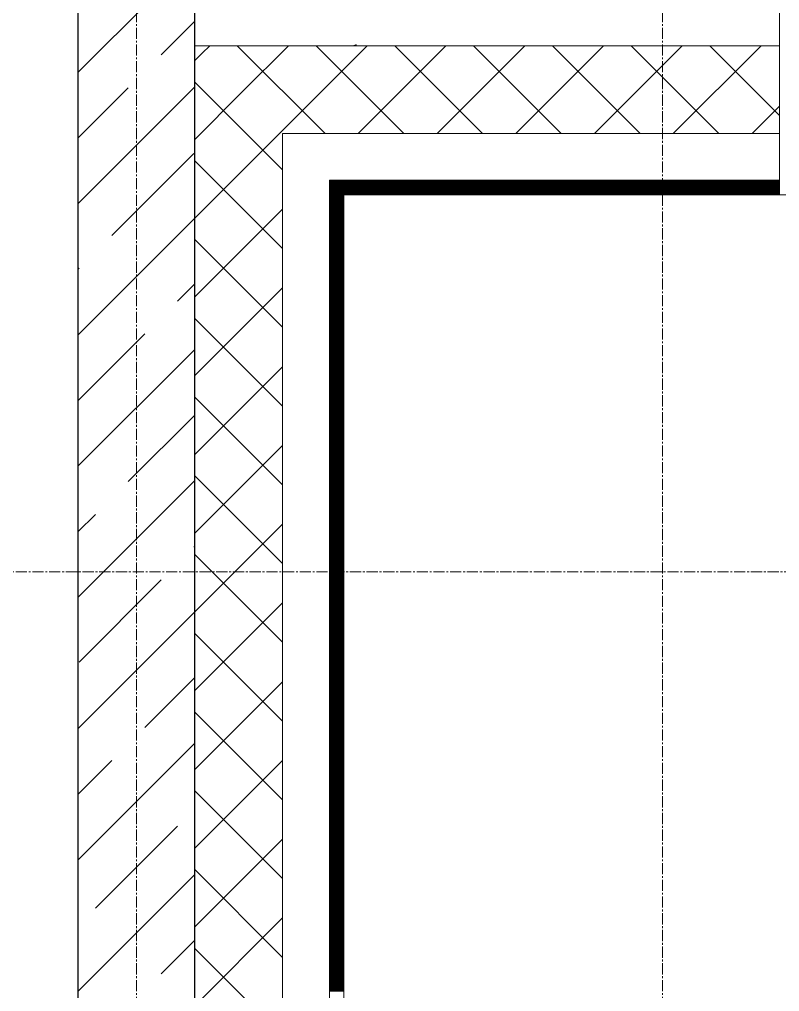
# Model space of a CAD drawing. Header units: millimetres. Extents: x -24360 to 609566, y -391049 to 148426.
# Drawn here: x 27400 to 28700, y 69482 to 71145 of the extents above; entities that cross this region are included whole.
import ezdxf

# ---------------------------------------------------------------- set-up
doc = ezdxf.new("R2010")
doc.units = ezdxf.units.MM
doc.linetypes.add('CENTER2', pattern=[28.575, 19.05, -3.175, 3.175, -3.175])
doc.layers.add('АР_Оси_РД_100', color=7, linetype='Continuous', lineweight=0, true_color=0x525252)
doc.layers.add('РД_Оси_100', color=7, linetype='Continuous', lineweight=0, true_color=0x525252)
for name, color, linetype, lineweight in [('АР_Стены ЖБ', 7, 'Continuous', 30), ('АР_Стены ПЕНОблок', 52, 'Continuous', 20), ('АР_Тонкая', 254, 'Continuous', 5), ('АР_Утеплитель', 31, 'Continuous', 0), ('АР_Штриховка', 8, 'Continuous', 0)]:
    doc.layers.add(name, color=color, linetype=linetype, lineweight=lineweight)
doc.layers.add('РД_Витраж_проем', color=80, linetype='Continuous', lineweight=0, plot=False)

# ---------------------------------------------------------------- blocks, each defined once
blk = doc.blocks.new('СОШ_2200_АР_ОСИ_М100_28.05.24')
at = {"layer": 'АР_Оси_РД_100', "linetype": 'CENTER2'}
blk.add_line((27600, -6155), (27600, 139938.679), dxfattribs=at)
for points in [[(28500, -6155), (28500, 139938.679)], [(119910, 70200), (-5954.958, 70200)]]:
    blk.add_lwpolyline(points, dxfattribs=at)

msp = doc.modelspace()

# ---------------------------------------------------------------- linework, layer by layer
at = {"layer": 'АР_Стены ЖБ', "color": 18, "linetype": 'Continuous', "lineweight": 30, "true_color": 0x000000}
for p, q in [((27500, 72700), (27500, 69075)), ((27700, 69075), (27700, 72700))]:
    msp.add_line(p, q, dxfattribs=at)
at = {"layer": 'АР_Стены ПЕНОблок', "color": 18, "linetype": 'Continuous', "lineweight": 20, "true_color": 0x000000}
for p, q in [((27700, 71300), (27700, 71100)), ((28700, 71100), (28700, 71300)), ((27700, 71100), (28700, 71100))]:
    msp.add_line(p, q, dxfattribs=at)
at = {"layer": 'АР_Тонкая', "color": 18, "linetype": 'Continuous', "lineweight": 5, "true_color": 0x000000}
for p, q in [((28700, 70950), (27850, 70950)), ((27850, 70950), (27850, 68425)), ((28700, 70870), (28700, 70950)), ((27930, 70870), (28700, 70870)), ((28700, 70870), (27930, 70870)), ((27930, 68345), (27930, 70870)), ((27930, 70870), (27930, 68345)), ((28700, 70845), (28700, 70870)), ((27955, 70845), (28700, 70845)), ((27955, 68320), (27955, 70845))]:
    msp.add_line(p, q, dxfattribs=at)
at = {"layer": 'АР_Утеплитель', "color": 18, "linetype": 'Continuous', "lineweight": 0, "true_color": 0x000000}
for p, q in [((28700, 71100), (27700, 71100)), ((27700, 71100), (27700, 68575)), ((28700, 70950), (28700, 71100)), ((27850, 70950), (28700, 70950)), ((27850, 68425), (27850, 70950))]:
    msp.add_line(p, q, dxfattribs=at)
at = {"layer": 'АР_Штриховка', "color": 18, "linetype": 'Continuous', "lineweight": 5, "true_color": 0x000000}
for p, q in [((27500, 71054.242), (27700, 71254.242)), ((27642.351, 71084.34), (27700, 71141.989)), ((27500, 70829.736), (27700, 71029.736)), ((27500, 70941.989), (27586.224, 71028.213)), ((27558.161, 70775.644), (27698.478, 70915.96)), ((27500, 70605.229), (27700, 70805.229)), ((27500, 70717.483), (27502.034, 70719.517)), ((27670.414, 70663.39), (27700, 70692.976)), ((27500, 70492.976), (27614.288, 70607.264)), ((27500, 70380.723), (27700, 70580.723)), ((27586.224, 70354.694), (27700, 70468.47)), ((27500, 70156.217), (27700, 70356.217)), ((27500, 70268.47), (27530.098, 70298.567)), ((27698.478, 70242.441), (27700, 70243.963)), ((27502.034, 70045.998), (27642.351, 70186.314)), ((27500, 69931.71), (27700, 70131.71)), ((27614.288, 69933.745), (27700, 70019.457)), ((27500, 69707.204), (27700, 69907.204)), ((27500, 69819.457), (27558.161, 69877.618)), ((27530.098, 69625.048), (27670.414, 69765.365)), ((27500, 69482.697), (27700, 69682.697)), ((27642.351, 69512.795), (27700, 69570.444))]:
    msp.add_line(p, q, dxfattribs=at)
at = {"layer": 'АР_Штриховка', "color": 18, "linetype": 'Continuous', "lineweight": 0, "true_color": 0x000000}
for p, q in [((27712.681, 71087.318), (27725.363, 71100)), ((27922.62, 70950), (27772.62, 71100)), ((27780.033, 71019.967), (27860.067, 71100)), ((27847.385, 70952.615), (27994.77, 71100)), ((28057.324, 70950), (27907.324, 71100)), ((27970.826, 71100), (27975.935, 71101.961)), ((27975.276, 71100), (27975.914, 71101.901)), ((27979.474, 70950), (28129.474, 71100)), ((28192.028, 70950), (28042.028, 71100)), ((28114.178, 70950), (28264.178, 71100)), ((28326.732, 70950), (28176.732, 71100)), ((28248.882, 70950), (28398.882, 71100)), ((28461.435, 70950), (28311.435, 71100)), ((28383.586, 70950), (28533.586, 71100)), ((28596.139, 70950), (28446.139, 71100)), ((28518.29, 70950), (28668.29, 71100)), ((28700, 70980.843), (28580.843, 71100)), ((27700, 71074.637), (27712.681, 71087.318)), ((27850, 70887.916), (27700, 71037.916)), ((27700, 70939.933), (27780.033, 71019.967)), ((28652.994, 70950), (28700, 70997.006)), ((27700, 70805.229), (27847.385, 70952.615)), ((27850, 70753.212), (27700, 70903.212)), ((27930, 70869), (27931, 70869)), ((27930, 70868), (27932, 70868)), ((27930, 70867), (27933, 70867)), ((27930, 70866), (27934, 70866)), ((27930, 70865), (27935, 70865)), ((27931, 70869), (28700, 70869)), ((27932, 70868), (28700, 70868)), ((27933, 70867), (28700, 70867)), ((27934, 70866), (28700, 70866)), ((27935, 70865), (28700, 70865)), ((27930, 70864), (27936, 70864)), ((27930, 70863), (27937, 70863)), ((27930, 70862), (27938, 70862)), ((27930, 70861), (27939, 70861)), ((27930, 70860), (27940, 70860)), ((27930, 70859), (27941, 70859)), ((27930, 70858), (27942, 70858)), ((27930, 70857), (27943, 70857)), ((27930, 70856), (27944, 70856)), ((27930, 70855), (27945, 70855)), ((27930, 70854), (27946, 70854)), ((27930, 70853), (27947, 70853)), ((27930, 70852), (27948, 70852)), ((27930, 70851), (27949, 70851)), ((27930, 70850), (27950, 70850)), ((27930, 70849), (27951, 70849)), ((27936, 70864), (28700, 70864)), ((27937, 70863), (28700, 70863)), ((27938, 70862), (28700, 70862)), ((27939, 70861), (28700, 70861)), ((27940, 70860), (28700, 70860)), ((27941, 70859), (28700, 70859)), ((27942, 70858), (28700, 70858)), ((27943, 70857), (28700, 70857)), ((27944, 70856), (28700, 70856)), ((27945, 70855), (28700, 70855)), ((27946, 70854), (28700, 70854)), ((27947, 70853), (28700, 70853)), ((27948, 70852), (28700, 70852)), ((27949, 70851), (28700, 70851)), ((27950, 70850), (28700, 70850)), ((27951, 70849), (28700, 70849)), ((27930, 70848), (27952, 70848)), ((27930, 70847), (27953, 70847)), ((27930, 70846), (27954, 70846)), ((27930, 70845), (27955, 70845)), ((27930, 70844), (27955, 70844)), ((27930, 70843), (27955, 70843)), ((27930, 70842), (27955, 70842)), ((27930, 70841), (27955, 70841)), ((27930, 70840), (27955, 70840)), ((27930, 70839), (27955, 70839)), ((27930, 70838), (27955, 70838)), ((27930, 70837), (27955, 70837)), ((27930, 70836), (27955, 70836)), ((27930, 70835), (27955, 70835)), ((27930, 70834), (27955, 70834)), ((27930, 70833), (27955, 70833)), ((27930, 70832), (27955, 70832)), ((27952, 70848), (28700, 70848)), ((27953, 70847), (28700, 70847)), ((27954, 70846), (28700, 70846)), ((27955, 70845), (28700, 70845)), ((27700, 70670.526), (27850, 70820.526)), ((27930, 70831), (27955, 70831)), ((27930, 70830), (27955, 70830)), ((27930, 70829), (27955, 70829)), ((27930, 70828), (27955, 70828)), ((27930, 70827), (27955, 70827)), ((27930, 70826), (27955, 70826)), ((27930, 70825), (27955, 70825)), ((27930, 70824), (27955, 70824)), ((27930, 70823), (27955, 70823)), ((27930, 70822), (27955, 70822)), ((27930, 70821), (27955, 70821)), ((27930, 70820), (27955, 70820)), ((27930, 70819), (27955, 70819)), ((27930, 70818), (27955, 70818)), ((27930, 70817), (27955, 70817)), ((27930, 70816), (27955, 70816)), ((27930, 70815), (27955, 70815)), ((27930, 70814), (27955, 70814)), ((27930, 70813), (27955, 70813)), ((27930, 70812), (27955, 70812)), ((27930, 70811), (27955, 70811)), ((27930, 70810), (27955, 70810)), ((27930, 70809), (27955, 70809)), ((27930, 70808), (27955, 70808)), ((27930, 70807), (27955, 70807)), ((27930, 70806), (27955, 70806)), ((27930, 70805), (27955, 70805)), ((27930, 70804), (27955, 70804)), ((27930, 70803), (27955, 70803)), ((27930, 70802), (27955, 70802)), ((27930, 70801), (27955, 70801)), ((27930, 70800), (27955, 70800)), ((27930, 70799), (27955, 70799)), ((27930, 70798), (27955, 70798)), ((27930, 70797), (27955, 70797)), ((27930, 70796), (27955, 70796)), ((27930, 70795), (27955, 70795)), ((27930, 70794), (27955, 70794)), ((27930, 70793), (27955, 70793)), ((27930, 70792), (27955, 70792)), ((27930, 70791), (27955, 70791)), ((27930, 70790), (27955, 70790)), ((27930, 70789), (27955, 70789)), ((27930, 70788), (27955, 70788)), ((27930, 70787), (27955, 70787)), ((27930, 70786), (27955, 70786)), ((27930, 70785), (27955, 70785)), ((27930, 70784), (27955, 70784)), ((27930, 70783), (27955, 70783)), ((27930, 70782), (27955, 70782)), ((27850, 70618.508), (27700, 70768.508)), ((27930, 70781), (27955, 70781)), ((27930, 70780), (27955, 70780)), ((27930, 70779), (27955, 70779)), ((27930, 70778), (27955, 70778)), ((27930, 70777), (27955, 70777)), ((27930, 70776), (27955, 70776)), ((27930, 70775), (27955, 70775)), ((27930, 70774), (27955, 70774)), ((27930, 70773), (27955, 70773)), ((27930, 70772), (27955, 70772)), ((27930, 70771), (27955, 70771)), ((27930, 70770), (27955, 70770)), ((27930, 70769), (27955, 70769)), ((27930, 70768), (27955, 70768)), ((27930, 70767), (27955, 70767)), ((27930, 70766), (27955, 70766)), ((27930, 70765), (27955, 70765)), ((27930, 70764), (27955, 70764)), ((27930, 70763), (27955, 70763)), ((27930, 70762), (27955, 70762)), ((27930, 70761), (27955, 70761)), ((27930, 70760), (27955, 70760)), ((27930, 70759), (27955, 70759)), ((27930, 70758), (27955, 70758)), ((27930, 70757), (27955, 70757)), ((27930, 70756), (27955, 70756)), ((27930, 70755), (27955, 70755)), ((27930, 70754), (27955, 70754)), ((27930, 70753), (27955, 70753)), ((27930, 70752), (27955, 70752)), ((27930, 70751), (27955, 70751)), ((27930, 70750), (27955, 70750)), ((27930, 70749), (27955, 70749)), ((27930, 70748), (27955, 70748)), ((27930, 70747), (27955, 70747)), ((27930, 70746), (27955, 70746)), ((27930, 70745), (27955, 70745)), ((27930, 70744), (27955, 70744)), ((27930, 70743), (27955, 70743)), ((27930, 70742), (27955, 70742)), ((27930, 70741), (27955, 70741)), ((27930, 70740), (27955, 70740)), ((27930, 70739), (27955, 70739)), ((27930, 70738), (27955, 70738)), ((27930, 70737), (27955, 70737)), ((27930, 70736), (27955, 70736)), ((27930, 70735), (27955, 70735)), ((27930, 70734), (27955, 70734)), ((27930, 70733), (27955, 70733)), ((27930, 70732), (27955, 70732)), ((27930, 70731), (27955, 70731)), ((27930, 70730), (27955, 70730)), ((27930, 70729), (27955, 70729)), ((27930, 70728), (27955, 70728)), ((27930, 70727), (27955, 70727)), ((27930, 70726), (27955, 70726)), ((27930, 70725), (27955, 70725)), ((27930, 70724), (27955, 70724)), ((27930, 70723), (27955, 70723)), ((27930, 70722), (27955, 70722)), ((27930, 70721), (27955, 70721)), ((27930, 70720), (27955, 70720)), ((27930, 70719), (27955, 70719)), ((27930, 70718), (27955, 70718)), ((27930, 70717), (27955, 70717)), ((27930, 70716), (27955, 70716)), ((27930, 70715), (27955, 70715)), ((27930, 70714), (27955, 70714)), ((27930, 70713), (27955, 70713)), ((27930, 70712), (27955, 70712)), ((27930, 70711), (27955, 70711)), ((27930, 70710), (27955, 70710)), ((27930, 70709), (27955, 70709)), ((27930, 70708), (27955, 70708)), ((27930, 70707), (27955, 70707)), ((27930, 70706), (27955, 70706)), ((27930, 70705), (27955, 70705)), ((27930, 70704), (27955, 70704)), ((27930, 70703), (27955, 70703)), ((27930, 70702), (27955, 70702)), ((27930, 70701), (27955, 70701)), ((27930, 70700), (27955, 70700)), ((27930, 70699), (27955, 70699)), ((27700, 70535.822), (27850, 70685.822)), ((27930, 70698), (27955, 70698)), ((27930, 70697), (27955, 70697)), ((27930, 70696), (27955, 70696)), ((27930, 70695), (27955, 70695)), ((27930, 70694), (27955, 70694)), ((27930, 70693), (27955, 70693)), ((27930, 70692), (27955, 70692)), ((27930, 70691), (27955, 70691)), ((27930, 70690), (27955, 70690)), ((27930, 70689), (27955, 70689)), ((27930, 70688), (27955, 70688)), ((27930, 70687), (27955, 70687)), ((27930, 70686), (27955, 70686)), ((27930, 70685), (27955, 70685)), ((27930, 70684), (27955, 70684)), ((27930, 70683), (27955, 70683)), ((27930, 70682), (27955, 70682)), ((27930, 70681), (27955, 70681)), ((27930, 70680), (27955, 70680)), ((27930, 70679), (27955, 70679)), ((27930, 70678), (27955, 70678)), ((27930, 70677), (27955, 70677)), ((27930, 70676), (27955, 70676)), ((27930, 70675), (27955, 70675)), ((27930, 70674), (27955, 70674)), ((27930, 70673), (27955, 70673)), ((27930, 70672), (27955, 70672)), ((27930, 70671), (27955, 70671)), ((27930, 70670), (27955, 70670)), ((27930, 70669), (27955, 70669)), ((27930, 70668), (27955, 70668)), ((27930, 70667), (27955, 70667)), ((27930, 70666), (27955, 70666)), ((27930, 70665), (27955, 70665)), ((27930, 70664), (27955, 70664)), ((27930, 70663), (27955, 70663)), ((27930, 70662), (27955, 70662)), ((27930, 70661), (27955, 70661)), ((27930, 70660), (27955, 70660)), ((27930, 70659), (27955, 70659)), ((27930, 70658), (27955, 70658)), ((27930, 70657), (27955, 70657)), ((27930, 70656), (27955, 70656)), ((27930, 70655), (27955, 70655)), ((27930, 70654), (27955, 70654)), ((27930, 70653), (27955, 70653)), ((27930, 70652), (27955, 70652)), ((27930, 70651), (27955, 70651)), ((27930, 70650), (27955, 70650)), ((27930, 70649), (27955, 70649)), ((27850, 70483.805), (27700, 70633.805)), ((27930, 70648), (27955, 70648)), ((27930, 70647), (27955, 70647)), ((27930, 70646), (27955, 70646)), ((27930, 70645), (27955, 70645)), ((27930, 70644), (27955, 70644)), ((27930, 70643), (27955, 70643)), ((27930, 70642), (27955, 70642)), ((27930, 70641), (27955, 70641)), ((27930, 70640), (27955, 70640)), ((27930, 70639), (27955, 70639)), ((27930, 70638), (27955, 70638)), ((27930, 70637), (27955, 70637)), ((27930, 70636), (27955, 70636)), ((27930, 70635), (27955, 70635)), ((27930, 70634), (27955, 70634)), ((27930, 70633), (27955, 70633)), ((27930, 70632), (27955, 70632)), ((27930, 70631), (27955, 70631)), ((27930, 70630), (27955, 70630)), ((27930, 70629), (27955, 70629)), ((27930, 70628), (27955, 70628)), ((27930, 70627), (27955, 70627)), ((27930, 70626), (27955, 70626)), ((27930, 70625), (27955, 70625)), ((27930, 70624), (27955, 70624)), ((27930, 70623), (27955, 70623)), ((27930, 70622), (27955, 70622)), ((27930, 70621), (27955, 70621)), ((27930, 70620), (27955, 70620)), ((27930, 70619), (27955, 70619)), ((27930, 70618), (27955, 70618)), ((27930, 70617), (27955, 70617)), ((27930, 70616), (27955, 70616)), ((27930, 70615), (27955, 70615)), ((27930, 70614), (27955, 70614)), ((27930, 70613), (27955, 70613)), ((27930, 70612), (27955, 70612)), ((27930, 70611), (27955, 70611)), ((27930, 70610), (27955, 70610)), ((27930, 70609), (27955, 70609)), ((27930, 70608), (27955, 70608)), ((27930, 70607), (27955, 70607)), ((27930, 70606), (27955, 70606)), ((27930, 70605), (27955, 70605)), ((27930, 70604), (27955, 70604)), ((27930, 70603), (27955, 70603)), ((27930, 70602), (27955, 70602)), ((27930, 70601), (27955, 70601)), ((27930, 70600), (27955, 70600)), ((27930, 70599), (27955, 70599)), ((27930, 70598), (27955, 70598)), ((27930, 70597), (27955, 70597)), ((27930, 70596), (27955, 70596)), ((27930, 70595), (27955, 70595)), ((27930, 70594), (27955, 70594)), ((27930, 70593), (27955, 70593)), ((27930, 70592), (27955, 70592)), ((27930, 70591), (27955, 70591)), ((27930, 70590), (27955, 70590)), ((27930, 70589), (27955, 70589)), ((27930, 70588), (27955, 70588)), ((27930, 70587), (27955, 70587)), ((27930, 70586), (27955, 70586)), ((27930, 70585), (27955, 70585)), ((27930, 70584), (27955, 70584)), ((27930, 70583), (27955, 70583)), ((27930, 70582), (27955, 70582)), ((27930, 70581), (27955, 70581)), ((27930, 70580), (27955, 70580)), ((27930, 70579), (27955, 70579)), ((27930, 70578), (27955, 70578)), ((27930, 70577), (27955, 70577)), ((27930, 70576), (27955, 70576)), ((27930, 70575), (27955, 70575)), ((27930, 70574), (27955, 70574)), ((27930, 70573), (27955, 70573)), ((27930, 70572), (27955, 70572)), ((27930, 70571), (27955, 70571)), ((27930, 70570), (27955, 70570)), ((27930, 70569), (27955, 70569)), ((27930, 70568), (27955, 70568)), ((27930, 70567), (27955, 70567)), ((27930, 70566), (27955, 70566)), ((27700, 70401.118), (27850, 70551.118)), ((27930, 70565), (27955, 70565)), ((27930, 70564), (27955, 70564)), ((27930, 70563), (27955, 70563)), ((27930, 70562), (27955, 70562)), ((27930, 70561), (27955, 70561)), ((27930, 70560), (27955, 70560)), ((27930, 70559), (27955, 70559)), ((27930, 70558), (27955, 70558)), ((27930, 70557), (27955, 70557)), ((27930, 70556), (27955, 70556)), ((27930, 70555), (27955, 70555)), ((27930, 70554), (27955, 70554)), ((27930, 70553), (27955, 70553)), ((27930, 70552), (27955, 70552)), ((27930, 70551), (27955, 70551)), ((27930, 70550), (27955, 70550)), ((27930, 70549), (27955, 70549)), ((27930, 70548), (27955, 70548)), ((27930, 70547), (27955, 70547)), ((27930, 70546), (27955, 70546)), ((27930, 70545), (27955, 70545)), ((27930, 70544), (27955, 70544)), ((27930, 70543), (27955, 70543)), ((27930, 70542), (27955, 70542)), ((27930, 70541), (27955, 70541)), ((27930, 70540), (27955, 70540)), ((27930, 70539), (27955, 70539)), ((27930, 70538), (27955, 70538)), ((27930, 70537), (27955, 70537)), ((27930, 70536), (27955, 70536)), ((27930, 70535), (27955, 70535)), ((27930, 70534), (27955, 70534)), ((27930, 70533), (27955, 70533)), ((27930, 70532), (27955, 70532)), ((27930, 70531), (27955, 70531)), ((27930, 70530), (27955, 70530)), ((27930, 70529), (27955, 70529)), ((27930, 70528), (27955, 70528)), ((27930, 70527), (27955, 70527)), ((27930, 70526), (27955, 70526)), ((27930, 70525), (27955, 70525)), ((27930, 70524), (27955, 70524)), ((27930, 70523), (27955, 70523)), ((27930, 70522), (27955, 70522)), ((27930, 70521), (27955, 70521)), ((27930, 70520), (27955, 70520)), ((27930, 70519), (27955, 70519)), ((27930, 70518), (27955, 70518)), ((27930, 70517), (27955, 70517)), ((27930, 70516), (27955, 70516)), ((27850, 70349.101), (27700, 70499.101)), ((27930, 70515), (27955, 70515)), ((27930, 70514), (27955, 70514)), ((27930, 70513), (27955, 70513)), ((27930, 70512), (27955, 70512)), ((27930, 70511), (27955, 70511)), ((27930, 70510), (27955, 70510)), ((27930, 70509), (27955, 70509)), ((27930, 70508), (27955, 70508)), ((27930, 70507), (27955, 70507)), ((27930, 70506), (27955, 70506)), ((27930, 70505), (27955, 70505)), ((27930, 70504), (27955, 70504)), ((27930, 70503), (27955, 70503)), ((27930, 70502), (27955, 70502)), ((27930, 70501), (27955, 70501)), ((27930, 70500), (27955, 70500)), ((27930, 70499), (27955, 70499)), ((27930, 70498), (27955, 70498)), ((27930, 70497), (27955, 70497)), ((27930, 70496), (27955, 70496)), ((27930, 70495), (27955, 70495)), ((27930, 70494), (27955, 70494)), ((27930, 70493), (27955, 70493)), ((27930, 70492), (27955, 70492)), ((27930, 70491), (27955, 70491)), ((27930, 70490), (27955, 70490)), ((27930, 70489), (27955, 70489)), ((27930, 70488), (27955, 70488)), ((27930, 70487), (27955, 70487)), ((27930, 70486), (27955, 70486)), ((27930, 70485), (27955, 70485)), ((27930, 70484), (27955, 70484)), ((27930, 70483), (27955, 70483)), ((27930, 70482), (27955, 70482)), ((27930, 70481), (27955, 70481)), ((27930, 70480), (27955, 70480)), ((27930, 70479), (27955, 70479)), ((27930, 70478), (27955, 70478)), ((27930, 70477), (27955, 70477)), ((27930, 70476), (27955, 70476)), ((27930, 70475), (27955, 70475)), ((27930, 70474), (27955, 70474)), ((27930, 70473), (27955, 70473)), ((27930, 70472), (27955, 70472)), ((27930, 70471), (27955, 70471)), ((27930, 70470), (27955, 70470)), ((27930, 70469), (27955, 70469)), ((27930, 70468), (27955, 70468)), ((27930, 70467), (27955, 70467)), ((27930, 70466), (27955, 70466)), ((27930, 70465), (27955, 70465)), ((27930, 70464), (27955, 70464)), ((27930, 70463), (27955, 70463)), ((27930, 70462), (27955, 70462)), ((27930, 70461), (27955, 70461)), ((27930, 70460), (27955, 70460)), ((27930, 70459), (27955, 70459)), ((27930, 70458), (27955, 70458)), ((27930, 70457), (27955, 70457)), ((27930, 70456), (27955, 70456)), ((27930, 70455), (27955, 70455)), ((27930, 70454), (27955, 70454)), ((27930, 70453), (27955, 70453)), ((27930, 70452), (27955, 70452)), ((27930, 70451), (27955, 70451)), ((27930, 70450), (27955, 70450)), ((27930, 70449), (27955, 70449)), ((27930, 70448), (27955, 70448)), ((27930, 70447), (27955, 70447)), ((27930, 70446), (27955, 70446)), ((27930, 70445), (27955, 70445)), ((27930, 70444), (27955, 70444)), ((27930, 70443), (27955, 70443)), ((27930, 70442), (27955, 70442)), ((27930, 70441), (27955, 70441)), ((27930, 70440), (27955, 70440)), ((27930, 70439), (27955, 70439)), ((27930, 70438), (27955, 70438)), ((27930, 70437), (27955, 70437)), ((27930, 70436), (27955, 70436)), ((27930, 70435), (27955, 70435)), ((27930, 70434), (27955, 70434)), ((27930, 70433), (27955, 70433)), ((27700, 70266.414), (27850, 70416.414)), ((27930, 70432), (27955, 70432)), ((27930, 70431), (27955, 70431)), ((27930, 70430), (27955, 70430)), ((27930, 70429), (27955, 70429)), ((27930, 70428), (27955, 70428)), ((27930, 70427), (27955, 70427)), ((27930, 70426), (27955, 70426)), ((27930, 70425), (27955, 70425)), ((27930, 70424), (27955, 70424)), ((27930, 70423), (27955, 70423)), ((27930, 70422), (27955, 70422)), ((27930, 70421), (27955, 70421)), ((27930, 70420), (27955, 70420)), ((27930, 70419), (27955, 70419)), ((27930, 70418), (27955, 70418)), ((27930, 70417), (27955, 70417)), ((27930, 70416), (27955, 70416)), ((27930, 70415), (27955, 70415)), ((27930, 70414), (27955, 70414)), ((27930, 70413), (27955, 70413)), ((27930, 70412), (27955, 70412)), ((27930, 70411), (27955, 70411)), ((27930, 70410), (27955, 70410)), ((27930, 70409), (27955, 70409)), ((27930, 70408), (27955, 70408)), ((27930, 70407), (27955, 70407)), ((27930, 70406), (27955, 70406)), ((27930, 70405), (27955, 70405)), ((27930, 70404), (27955, 70404)), ((27930, 70403), (27955, 70403)), ((27930, 70402), (27955, 70402)), ((27930, 70401), (27955, 70401)), ((27930, 70400), (27955, 70400)), ((27930, 70399), (27955, 70399)), ((27930, 70398), (27955, 70398)), ((27930, 70397), (27955, 70397)), ((27930, 70396), (27955, 70396)), ((27930, 70395), (27955, 70395)), ((27930, 70394), (27955, 70394)), ((27930, 70393), (27955, 70393)), ((27930, 70392), (27955, 70392)), ((27930, 70391), (27955, 70391)), ((27930, 70390), (27955, 70390)), ((27930, 70389), (27955, 70389)), ((27930, 70388), (27955, 70388)), ((27930, 70387), (27955, 70387)), ((27930, 70386), (27955, 70386)), ((27930, 70385), (27955, 70385)), ((27930, 70384), (27955, 70384)), ((27930, 70383), (27955, 70383)), ((27930, 70382), (27955, 70382)), ((27930, 70381), (27955, 70381)), ((27930, 70380), (27955, 70380)), ((27930, 70379), (27955, 70379)), ((27930, 70378), (27955, 70378)), ((27930, 70377), (27955, 70377)), ((27930, 70376), (27955, 70376)), ((27930, 70375), (27955, 70375)), ((27930, 70374), (27955, 70374)), ((27930, 70373), (27955, 70373)), ((27930, 70372), (27955, 70372)), ((27930, 70371), (27955, 70371)), ((27930, 70370), (27955, 70370)), ((27930, 70369), (27955, 70369)), ((27930, 70368), (27955, 70368)), ((27930, 70367), (27955, 70367)), ((27930, 70366), (27955, 70366)), ((27850, 70214.397), (27700, 70364.397)), ((27930, 70365), (27955, 70365)), ((27930, 70364), (27955, 70364)), ((27930, 70363), (27955, 70363)), ((27930, 70362), (27955, 70362)), ((27930, 70361), (27955, 70361)), ((27930, 70360), (27955, 70360)), ((27930, 70359), (27955, 70359)), ((27930, 70358), (27955, 70358)), ((27930, 70357), (27955, 70357)), ((27930, 70356), (27955, 70356)), ((27930, 70355), (27955, 70355)), ((27930, 70354), (27955, 70354)), ((27930, 70353), (27955, 70353)), ((27930, 70352), (27955, 70352)), ((27930, 70351), (27955, 70351)), ((27930, 70350), (27955, 70350)), ((27930, 70349), (27955, 70349)), ((27930, 70348), (27955, 70348)), ((27930, 70347), (27955, 70347)), ((27930, 70346), (27955, 70346)), ((27930, 70345), (27955, 70345)), ((27930, 70344), (27955, 70344)), ((27930, 70343), (27955, 70343)), ((27930, 70342), (27955, 70342)), ((27930, 70341), (27955, 70341)), ((27930, 70340), (27955, 70340)), ((27930, 70339), (27955, 70339)), ((27930, 70338), (27955, 70338)), ((27930, 70337), (27955, 70337)), ((27930, 70336), (27955, 70336)), ((27930, 70335), (27955, 70335)), ((27930, 70334), (27955, 70334)), ((27930, 70333), (27955, 70333)), ((27930, 70332), (27955, 70332)), ((27930, 70331), (27955, 70331)), ((27930, 70330), (27955, 70330)), ((27930, 70329), (27955, 70329)), ((27930, 70328), (27955, 70328)), ((27930, 70327), (27955, 70327)), ((27930, 70326), (27955, 70326)), ((27930, 70325), (27955, 70325)), ((27930, 70324), (27955, 70324)), ((27930, 70323), (27955, 70323)), ((27930, 70322), (27955, 70322)), ((27930, 70321), (27955, 70321)), ((27930, 70320), (27955, 70320)), ((27930, 70319), (27955, 70319)), ((27930, 70318), (27955, 70318)), ((27930, 70317), (27955, 70317)), ((27930, 70316), (27955, 70316)), ((27930, 70315), (27955, 70315)), ((27930, 70314), (27955, 70314)), ((27930, 70313), (27955, 70313)), ((27930, 70312), (27955, 70312)), ((27930, 70311), (27955, 70311)), ((27930, 70310), (27955, 70310)), ((27930, 70309), (27955, 70309)), ((27930, 70308), (27955, 70308)), ((27930, 70307), (27955, 70307)), ((27930, 70306), (27955, 70306)), ((27930, 70305), (27955, 70305)), ((27930, 70304), (27955, 70304)), ((27930, 70303), (27955, 70303)), ((27930, 70302), (27955, 70302)), ((27930, 70301), (27955, 70301)), ((27930, 70300), (27955, 70300)), ((27930, 70299), (27955, 70299)), ((27930, 70298), (27955, 70298)), ((27930, 70297), (27955, 70297)), ((27930, 70296), (27955, 70296)), ((27930, 70295), (27955, 70295)), ((27930, 70294), (27955, 70294)), ((27930, 70293), (27955, 70293)), ((27930, 70292), (27955, 70292)), ((27930, 70291), (27955, 70291)), ((27930, 70290), (27955, 70290)), ((27930, 70289), (27955, 70289)), ((27930, 70288), (27955, 70288)), ((27930, 70287), (27955, 70287)), ((27930, 70286), (27955, 70286)), ((27930, 70285), (27955, 70285)), ((27930, 70284), (27955, 70284)), ((27930, 70283), (27955, 70283)), ((27700, 70131.71), (27850, 70281.71)), ((27930, 70282), (27955, 70282)), ((27930, 70281), (27955, 70281)), ((27930, 70280), (27955, 70280)), ((27930, 70279), (27955, 70279)), ((27930, 70278), (27955, 70278)), ((27930, 70277), (27955, 70277)), ((27930, 70276), (27955, 70276)), ((27930, 70275), (27955, 70275)), ((27930, 70274), (27955, 70274)), ((27930, 70273), (27955, 70273)), ((27930, 70272), (27955, 70272)), ((27930, 70271), (27955, 70271)), ((27930, 70270), (27955, 70270)), ((27930, 70269), (27955, 70269)), ((27930, 70268), (27955, 70268)), ((27930, 70267), (27955, 70267)), ((27930, 70266), (27955, 70266)), ((27930, 70265), (27955, 70265)), ((27930, 70264), (27955, 70264)), ((27930, 70263), (27955, 70263)), ((27930, 70262), (27955, 70262)), ((27930, 70261), (27955, 70261)), ((27930, 70260), (27955, 70260)), ((27930, 70259), (27955, 70259)), ((27930, 70258), (27955, 70258)), ((27930, 70257), (27955, 70257)), ((27930, 70256), (27955, 70256)), ((27930, 70255), (27955, 70255)), ((27930, 70254), (27955, 70254)), ((27930, 70253), (27955, 70253)), ((27930, 70252), (27955, 70252)), ((27930, 70251), (27955, 70251)), ((27930, 70250), (27955, 70250)), ((27930, 70249), (27955, 70249)), ((27930, 70248), (27955, 70248)), ((27930, 70247), (27955, 70247)), ((27930, 70246), (27955, 70246)), ((27930, 70245), (27955, 70245)), ((27930, 70244), (27955, 70244)), ((27930, 70243), (27955, 70243)), ((27930, 70242), (27955, 70242)), ((27930, 70241), (27955, 70241)), ((27930, 70240), (27955, 70240)), ((27930, 70239), (27955, 70239)), ((27930, 70238), (27955, 70238)), ((27930, 70237), (27955, 70237)), ((27930, 70236), (27955, 70236)), ((27930, 70235), (27955, 70235)), ((27930, 70234), (27955, 70234)), ((27930, 70233), (27955, 70233)), ((27850, 70079.693), (27700, 70229.693)), ((27930, 70232), (27955, 70232)), ((27930, 70231), (27955, 70231)), ((27930, 70230), (27955, 70230)), ((27930, 70229), (27955, 70229)), ((27930, 70228), (27955, 70228)), ((27930, 70227), (27955, 70227)), ((27930, 70226), (27955, 70226)), ((27930, 70225), (27955, 70225)), ((27930, 70224), (27955, 70224)), ((27930, 70223), (27955, 70223)), ((27930, 70222), (27955, 70222)), ((27930, 70221), (27955, 70221)), ((27930, 70220), (27955, 70220)), ((27930, 70219), (27955, 70219)), ((27930, 70218), (27955, 70218)), ((27930, 70217), (27955, 70217)), ((27930, 70216), (27955, 70216)), ((27930, 70215), (27955, 70215)), ((27930, 70214), (27955, 70214)), ((27930, 70213), (27955, 70213)), ((27930, 70212), (27955, 70212)), ((27930, 70211), (27955, 70211)), ((27930, 70210), (27955, 70210)), ((27930, 70209), (27955, 70209)), ((27930, 70208), (27955, 70208)), ((27930, 70207), (27955, 70207)), ((27930, 70206), (27955, 70206)), ((27930, 70205), (27955, 70205)), ((27930, 70204), (27955, 70204)), ((27930, 70203), (27955, 70203)), ((27930, 70202), (27955, 70202)), ((27930, 70201), (27955, 70201)), ((27930, 70200), (27955, 70200)), ((27930, 70199), (27955, 70199)), ((27930, 70198), (27955, 70198)), ((27930, 70197), (27955, 70197)), ((27930, 70196), (27955, 70196)), ((27930, 70195), (27955, 70195)), ((27930, 70194), (27955, 70194)), ((27930, 70193), (27955, 70193)), ((27930, 70192), (27955, 70192)), ((27930, 70191), (27955, 70191)), ((27930, 70190), (27955, 70190)), ((27930, 70189), (27955, 70189)), ((27930, 70188), (27955, 70188)), ((27930, 70187), (27955, 70187)), ((27930, 70186), (27955, 70186)), ((27930, 70185), (27955, 70185)), ((27930, 70184), (27955, 70184)), ((27930, 70183), (27955, 70183)), ((27930, 70182), (27955, 70182)), ((27930, 70181), (27955, 70181)), ((27930, 70180), (27955, 70180)), ((27930, 70179), (27955, 70179)), ((27930, 70178), (27955, 70178)), ((27930, 70177), (27955, 70177)), ((27930, 70176), (27955, 70176)), ((27930, 70175), (27955, 70175)), ((27930, 70174), (27955, 70174)), ((27930, 70173), (27955, 70173)), ((27930, 70172), (27955, 70172)), ((27930, 70171), (27955, 70171)), ((27930, 70170), (27955, 70170)), ((27930, 70169), (27955, 70169)), ((27930, 70168), (27955, 70168)), ((27930, 70167), (27955, 70167)), ((27930, 70166), (27955, 70166)), ((27930, 70165), (27955, 70165)), ((27930, 70164), (27955, 70164)), ((27930, 70163), (27955, 70163)), ((27930, 70162), (27955, 70162)), ((27930, 70161), (27955, 70161)), ((27930, 70160), (27955, 70160)), ((27930, 70159), (27955, 70159)), ((27930, 70158), (27955, 70158)), ((27930, 70157), (27955, 70157)), ((27930, 70156), (27955, 70156)), ((27930, 70155), (27955, 70155)), ((27930, 70154), (27955, 70154)), ((27930, 70153), (27955, 70153)), ((27930, 70152), (27955, 70152)), ((27930, 70151), (27955, 70151)), ((27930, 70150), (27955, 70150)), ((27700, 69997.006), (27850, 70147.006)), ((27930, 70149), (27955, 70149)), ((27930, 70148), (27955, 70148)), ((27930, 70147), (27955, 70147)), ((27930, 70146), (27955, 70146)), ((27930, 70145), (27955, 70145)), ((27930, 70144), (27955, 70144)), ((27930, 70143), (27955, 70143)), ((27930, 70142), (27955, 70142)), ((27930, 70141), (27955, 70141)), ((27930, 70140), (27955, 70140)), ((27930, 70139), (27955, 70139)), ((27930, 70138), (27955, 70138)), ((27930, 70137), (27955, 70137)), ((27930, 70136), (27955, 70136)), ((27930, 70135), (27955, 70135)), ((27930, 70134), (27955, 70134)), ((27930, 70133), (27955, 70133)), ((27930, 70132), (27955, 70132)), ((27930, 70131), (27955, 70131)), ((27930, 70130), (27955, 70130)), ((27930, 70129), (27955, 70129)), ((27930, 70128), (27955, 70128)), ((27930, 70127), (27955, 70127)), ((27930, 70126), (27955, 70126)), ((27930, 70125), (27955, 70125)), ((27930, 70124), (27955, 70124)), ((27930, 70123), (27955, 70123)), ((27930, 70122), (27955, 70122)), ((27930, 70121), (27955, 70121)), ((27930, 70120), (27955, 70120)), ((27930, 70119), (27955, 70119)), ((27930, 70118), (27955, 70118)), ((27930, 70117), (27955, 70117)), ((27930, 70116), (27955, 70116)), ((27930, 70115), (27955, 70115)), ((27930, 70114), (27955, 70114)), ((27930, 70113), (27955, 70113)), ((27930, 70112), (27955, 70112)), ((27930, 70111), (27955, 70111)), ((27930, 70110), (27955, 70110)), ((27930, 70109), (27955, 70109)), ((27930, 70108), (27955, 70108)), ((27930, 70107), (27955, 70107)), ((27930, 70106), (27955, 70106)), ((27930, 70105), (27955, 70105)), ((27930, 70104), (27955, 70104)), ((27930, 70103), (27955, 70103)), ((27930, 70102), (27955, 70102)), ((27930, 70101), (27955, 70101)), ((27930, 70100), (27955, 70100)), ((27850, 69944.989), (27700, 70094.989)), ((27930, 70099), (27955, 70099)), ((27930, 70098), (27955, 70098)), ((27930, 70097), (27955, 70097)), ((27930, 70096), (27955, 70096)), ((27930, 70095), (27955, 70095)), ((27930, 70094), (27955, 70094)), ((27930, 70093), (27955, 70093)), ((27930, 70092), (27955, 70092)), ((27930, 70091), (27955, 70091)), ((27930, 70090), (27955, 70090)), ((27930, 70089), (27955, 70089)), ((27930, 70088), (27955, 70088)), ((27930, 70087), (27955, 70087)), ((27930, 70086), (27955, 70086)), ((27930, 70085), (27955, 70085)), ((27930, 70084), (27955, 70084)), ((27930, 70083), (27955, 70083)), ((27930, 70082), (27955, 70082)), ((27930, 70081), (27955, 70081)), ((27930, 70080), (27955, 70080)), ((27930, 70079), (27955, 70079)), ((27930, 70078), (27955, 70078)), ((27930, 70077), (27955, 70077)), ((27930, 70076), (27955, 70076)), ((27930, 70075), (27955, 70075)), ((27930, 70074), (27955, 70074)), ((27930, 70073), (27955, 70073)), ((27930, 70072), (27955, 70072)), ((27930, 70071), (27955, 70071)), ((27930, 70070), (27955, 70070)), ((27930, 70069), (27955, 70069)), ((27930, 70068), (27955, 70068)), ((27930, 70067), (27955, 70067)), ((27930, 70066), (27955, 70066)), ((27930, 70065), (27955, 70065)), ((27930, 70064), (27955, 70064)), ((27930, 70063), (27955, 70063)), ((27930, 70062), (27955, 70062)), ((27930, 70061), (27955, 70061)), ((27930, 70060), (27955, 70060)), ((27930, 70059), (27955, 70059)), ((27930, 70058), (27955, 70058)), ((27930, 70057), (27955, 70057)), ((27930, 70056), (27955, 70056)), ((27930, 70055), (27955, 70055)), ((27930, 70054), (27955, 70054)), ((27930, 70053), (27955, 70053)), ((27930, 70052), (27955, 70052)), ((27930, 70051), (27955, 70051)), ((27930, 70050), (27955, 70050)), ((27930, 70049), (27955, 70049)), ((27930, 70048), (27955, 70048)), ((27930, 70047), (27955, 70047)), ((27930, 70046), (27955, 70046)), ((27930, 70045), (27955, 70045)), ((27930, 70044), (27955, 70044)), ((27930, 70043), (27955, 70043)), ((27930, 70042), (27955, 70042)), ((27930, 70041), (27955, 70041)), ((27930, 70040), (27955, 70040)), ((27930, 70039), (27955, 70039)), ((27930, 70038), (27955, 70038)), ((27930, 70037), (27955, 70037)), ((27930, 70036), (27955, 70036)), ((27930, 70035), (27955, 70035)), ((27930, 70034), (27955, 70034)), ((27930, 70033), (27955, 70033)), ((27930, 70032), (27955, 70032)), ((27930, 70031), (27955, 70031)), ((27930, 70030), (27955, 70030)), ((27930, 70029), (27955, 70029)), ((27930, 70028), (27955, 70028)), ((27930, 70027), (27955, 70027)), ((27930, 70026), (27955, 70026)), ((27930, 70025), (27955, 70025)), ((27930, 70024), (27955, 70024)), ((27930, 70023), (27955, 70023)), ((27930, 70022), (27955, 70022)), ((27930, 70021), (27955, 70021)), ((27930, 70020), (27955, 70020)), ((27930, 70019), (27955, 70019)), ((27930, 70018), (27955, 70018)), ((27930, 70017), (27955, 70017)), ((27700, 69862.302), (27850, 70012.302)), ((27930, 70016), (27955, 70016)), ((27930, 70015), (27955, 70015)), ((27930, 70014), (27955, 70014)), ((27930, 70013), (27955, 70013)), ((27930, 70012), (27955, 70012)), ((27930, 70011), (27955, 70011)), ((27930, 70010), (27955, 70010)), ((27930, 70009), (27955, 70009)), ((27930, 70008), (27955, 70008)), ((27930, 70007), (27955, 70007)), ((27930, 70006), (27955, 70006)), ((27930, 70005), (27955, 70005)), ((27930, 70004), (27955, 70004)), ((27930, 70003), (27955, 70003)), ((27930, 70002), (27955, 70002)), ((27930, 70001), (27955, 70001)), ((27930, 70000), (27955, 70000)), ((27930, 69999), (27955, 69999)), ((27930, 69998), (27955, 69998)), ((27930, 69997), (27955, 69997)), ((27930, 69996), (27955, 69996)), ((27930, 69995), (27955, 69995)), ((27930, 69994), (27955, 69994)), ((27930, 69993), (27955, 69993)), ((27930, 69992), (27955, 69992)), ((27930, 69991), (27955, 69991)), ((27930, 69990), (27955, 69990)), ((27930, 69989), (27955, 69989)), ((27930, 69988), (27955, 69988)), ((27930, 69987), (27955, 69987)), ((27930, 69986), (27955, 69986)), ((27930, 69985), (27955, 69985)), ((27930, 69984), (27955, 69984)), ((27930, 69983), (27955, 69983)), ((27930, 69982), (27955, 69982)), ((27930, 69981), (27955, 69981)), ((27930, 69980), (27955, 69980)), ((27930, 69979), (27955, 69979)), ((27930, 69978), (27955, 69978)), ((27930, 69977), (27955, 69977)), ((27930, 69976), (27955, 69976)), ((27930, 69975), (27955, 69975)), ((27930, 69974), (27955, 69974)), ((27930, 69973), (27955, 69973)), ((27930, 69972), (27955, 69972)), ((27930, 69971), (27955, 69971)), ((27930, 69970), (27955, 69970)), ((27930, 69969), (27955, 69969)), ((27930, 69968), (27955, 69968)), ((27930, 69967), (27955, 69967)), ((27850, 69810.285), (27700, 69960.285)), ((27930, 69966), (27955, 69966)), ((27930, 69965), (27955, 69965)), ((27930, 69964), (27955, 69964)), ((27930, 69963), (27955, 69963)), ((27930, 69962), (27955, 69962)), ((27930, 69961), (27955, 69961)), ((27930, 69960), (27955, 69960)), ((27930, 69959), (27955, 69959)), ((27930, 69958), (27955, 69958)), ((27930, 69957), (27955, 69957)), ((27930, 69956), (27955, 69956)), ((27930, 69955), (27955, 69955)), ((27930, 69954), (27955, 69954)), ((27930, 69953), (27955, 69953)), ((27930, 69952), (27955, 69952)), ((27930, 69951), (27955, 69951)), ((27930, 69950), (27955, 69950)), ((27930, 69949), (27955, 69949)), ((27930, 69948), (27955, 69948)), ((27930, 69947), (27955, 69947)), ((27930, 69946), (27955, 69946)), ((27930, 69945), (27955, 69945)), ((27930, 69944), (27955, 69944)), ((27930, 69943), (27955, 69943)), ((27930, 69942), (27955, 69942)), ((27930, 69941), (27955, 69941)), ((27930, 69940), (27955, 69940)), ((27930, 69939), (27955, 69939)), ((27930, 69938), (27955, 69938)), ((27930, 69937), (27955, 69937)), ((27930, 69936), (27955, 69936)), ((27930, 69935), (27955, 69935)), ((27930, 69934), (27955, 69934)), ((27930, 69933), (27955, 69933)), ((27930, 69932), (27955, 69932)), ((27930, 69931), (27955, 69931)), ((27930, 69930), (27955, 69930)), ((27930, 69929), (27955, 69929)), ((27930, 69928), (27955, 69928)), ((27930, 69927), (27955, 69927)), ((27930, 69926), (27955, 69926)), ((27930, 69925), (27955, 69925)), ((27930, 69924), (27955, 69924)), ((27930, 69923), (27955, 69923)), ((27930, 69922), (27955, 69922)), ((27930, 69921), (27955, 69921)), ((27930, 69920), (27955, 69920)), ((27930, 69919), (27955, 69919)), ((27930, 69918), (27955, 69918)), ((27930, 69917), (27955, 69917)), ((27930, 69916), (27955, 69916)), ((27930, 69915), (27955, 69915)), ((27930, 69914), (27955, 69914)), ((27930, 69913), (27955, 69913)), ((27930, 69912), (27955, 69912)), ((27930, 69911), (27955, 69911)), ((27930, 69910), (27955, 69910)), ((27930, 69909), (27955, 69909)), ((27930, 69908), (27955, 69908)), ((27930, 69907), (27955, 69907)), ((27930, 69906), (27955, 69906)), ((27930, 69905), (27955, 69905)), ((27930, 69904), (27955, 69904)), ((27930, 69903), (27955, 69903)), ((27930, 69902), (27955, 69902)), ((27930, 69901), (27955, 69901)), ((27930, 69900), (27955, 69900)), ((27930, 69899), (27955, 69899)), ((27930, 69898), (27955, 69898)), ((27930, 69897), (27955, 69897)), ((27930, 69896), (27955, 69896)), ((27930, 69895), (27955, 69895)), ((27930, 69894), (27955, 69894)), ((27930, 69893), (27955, 69893)), ((27930, 69892), (27955, 69892)), ((27930, 69891), (27955, 69891)), ((27930, 69890), (27955, 69890)), ((27930, 69889), (27955, 69889)), ((27930, 69888), (27955, 69888)), ((27930, 69887), (27955, 69887)), ((27930, 69886), (27955, 69886)), ((27930, 69885), (27955, 69885)), ((27930, 69884), (27955, 69884)), ((27700, 69727.599), (27850, 69877.599)), ((27930, 69883), (27955, 69883)), ((27930, 69882), (27955, 69882)), ((27930, 69881), (27955, 69881)), ((27930, 69880), (27955, 69880)), ((27930, 69879), (27955, 69879)), ((27930, 69878), (27955, 69878)), ((27930, 69877), (27955, 69877)), ((27930, 69876), (27955, 69876)), ((27930, 69875), (27955, 69875)), ((27930, 69874), (27955, 69874)), ((27930, 69873), (27955, 69873)), ((27930, 69872), (27955, 69872)), ((27930, 69871), (27955, 69871)), ((27930, 69870), (27955, 69870)), ((27930, 69869), (27955, 69869)), ((27930, 69868), (27955, 69868)), ((27930, 69867), (27955, 69867)), ((27930, 69866), (27955, 69866)), ((27930, 69865), (27955, 69865)), ((27930, 69864), (27955, 69864)), ((27930, 69863), (27955, 69863)), ((27930, 69862), (27955, 69862)), ((27930, 69861), (27955, 69861)), ((27930, 69860), (27955, 69860)), ((27930, 69859), (27955, 69859)), ((27930, 69858), (27955, 69858)), ((27930, 69857), (27955, 69857)), ((27930, 69856), (27955, 69856)), ((27930, 69855), (27955, 69855)), ((27930, 69854), (27955, 69854)), ((27930, 69853), (27955, 69853)), ((27930, 69852), (27955, 69852)), ((27930, 69851), (27955, 69851)), ((27930, 69850), (27955, 69850)), ((27930, 69849), (27955, 69849)), ((27930, 69848), (27955, 69848)), ((27930, 69847), (27955, 69847)), ((27930, 69846), (27955, 69846)), ((27930, 69845), (27955, 69845)), ((27930, 69844), (27955, 69844)), ((27930, 69843), (27955, 69843)), ((27930, 69842), (27955, 69842)), ((27930, 69841), (27955, 69841)), ((27930, 69840), (27955, 69840)), ((27930, 69839), (27955, 69839)), ((27930, 69838), (27955, 69838)), ((27930, 69837), (27955, 69837)), ((27930, 69836), (27955, 69836)), ((27930, 69835), (27955, 69835)), ((27930, 69834), (27955, 69834)), ((27850, 69675.581), (27700, 69825.581)), ((27930, 69833), (27955, 69833)), ((27930, 69832), (27955, 69832)), ((27930, 69831), (27955, 69831)), ((27930, 69830), (27955, 69830)), ((27930, 69829), (27955, 69829)), ((27930, 69828), (27955, 69828)), ((27930, 69827), (27955, 69827)), ((27930, 69826), (27955, 69826)), ((27930, 69825), (27955, 69825)), ((27930, 69824), (27955, 69824)), ((27930, 69823), (27955, 69823)), ((27930, 69822), (27955, 69822)), ((27930, 69821), (27955, 69821)), ((27930, 69820), (27955, 69820)), ((27930, 69819), (27955, 69819)), ((27930, 69818), (27955, 69818)), ((27930, 69817), (27955, 69817)), ((27930, 69816), (27955, 69816)), ((27930, 69815), (27955, 69815)), ((27930, 69814), (27955, 69814)), ((27930, 69813), (27955, 69813)), ((27930, 69812), (27955, 69812)), ((27930, 69811), (27955, 69811)), ((27930, 69810), (27955, 69810)), ((27930, 69809), (27955, 69809)), ((27930, 69808), (27955, 69808)), ((27930, 69807), (27955, 69807)), ((27930, 69806), (27955, 69806)), ((27930, 69805), (27955, 69805)), ((27930, 69804), (27955, 69804)), ((27930, 69803), (27955, 69803)), ((27930, 69802), (27955, 69802)), ((27930, 69801), (27955, 69801)), ((27930, 69800), (27955, 69800)), ((27930, 69799), (27955, 69799)), ((27930, 69798), (27955, 69798)), ((27930, 69797), (27955, 69797)), ((27930, 69796), (27955, 69796)), ((27930, 69795), (27955, 69795)), ((27930, 69794), (27955, 69794)), ((27930, 69793), (27955, 69793)), ((27930, 69792), (27955, 69792)), ((27930, 69791), (27955, 69791)), ((27930, 69790), (27955, 69790)), ((27930, 69789), (27955, 69789)), ((27930, 69788), (27955, 69788)), ((27930, 69787), (27955, 69787)), ((27930, 69786), (27955, 69786)), ((27930, 69785), (27955, 69785)), ((27930, 69784), (27955, 69784)), ((27930, 69783), (27955, 69783)), ((27930, 69782), (27955, 69782)), ((27930, 69781), (27955, 69781)), ((27930, 69780), (27955, 69780)), ((27930, 69779), (27955, 69779)), ((27930, 69778), (27955, 69778)), ((27930, 69777), (27955, 69777)), ((27930, 69776), (27955, 69776)), ((27930, 69775), (27955, 69775)), ((27930, 69774), (27955, 69774)), ((27930, 69773), (27955, 69773)), ((27930, 69772), (27955, 69772)), ((27930, 69771), (27955, 69771)), ((27930, 69770), (27955, 69770)), ((27930, 69769), (27955, 69769)), ((27930, 69768), (27955, 69768)), ((27930, 69767), (27955, 69767)), ((27930, 69766), (27955, 69766)), ((27930, 69765), (27955, 69765)), ((27930, 69764), (27955, 69764)), ((27930, 69763), (27955, 69763)), ((27930, 69762), (27955, 69762)), ((27930, 69761), (27955, 69761)), ((27930, 69760), (27955, 69760)), ((27930, 69759), (27955, 69759)), ((27930, 69758), (27955, 69758)), ((27930, 69757), (27955, 69757)), ((27930, 69756), (27955, 69756)), ((27930, 69755), (27955, 69755)), ((27930, 69754), (27955, 69754)), ((27930, 69753), (27955, 69753)), ((27930, 69752), (27955, 69752)), ((27930, 69751), (27955, 69751)), ((27700, 69592.895), (27850, 69742.895)), ((27930, 69750), (27955, 69750)), ((27930, 69749), (27955, 69749)), ((27930, 69748), (27955, 69748)), ((27930, 69747), (27955, 69747)), ((27930, 69746), (27955, 69746)), ((27930, 69745), (27955, 69745)), ((27930, 69744), (27955, 69744)), ((27930, 69743), (27955, 69743)), ((27930, 69742), (27955, 69742)), ((27930, 69741), (27955, 69741)), ((27930, 69740), (27955, 69740)), ((27930, 69739), (27955, 69739)), ((27930, 69738), (27955, 69738)), ((27930, 69737), (27955, 69737)), ((27930, 69736), (27955, 69736)), ((27930, 69735), (27955, 69735)), ((27930, 69734), (27955, 69734)), ((27930, 69733), (27955, 69733)), ((27930, 69732), (27955, 69732)), ((27930, 69731), (27955, 69731)), ((27930, 69730), (27955, 69730)), ((27930, 69729), (27955, 69729)), ((27930, 69728), (27955, 69728)), ((27930, 69727), (27955, 69727)), ((27930, 69726), (27955, 69726)), ((27930, 69725), (27955, 69725)), ((27930, 69724), (27955, 69724)), ((27930, 69723), (27955, 69723)), ((27930, 69722), (27955, 69722)), ((27930, 69721), (27955, 69721)), ((27930, 69720), (27955, 69720)), ((27930, 69719), (27955, 69719)), ((27930, 69718), (27955, 69718)), ((27930, 69717), (27955, 69717)), ((27930, 69716), (27955, 69716)), ((27930, 69715), (27955, 69715)), ((27930, 69714), (27955, 69714)), ((27930, 69713), (27955, 69713)), ((27930, 69712), (27955, 69712)), ((27930, 69711), (27955, 69711)), ((27930, 69710), (27955, 69710)), ((27930, 69709), (27955, 69709)), ((27930, 69708), (27955, 69708)), ((27930, 69707), (27955, 69707)), ((27930, 69706), (27955, 69706)), ((27930, 69705), (27955, 69705)), ((27930, 69704), (27955, 69704)), ((27930, 69703), (27955, 69703)), ((27930, 69702), (27955, 69702)), ((27930, 69701), (27955, 69701)), ((27850, 69540.878), (27700, 69690.878)), ((27930, 69700), (27955, 69700)), ((27930, 69699), (27955, 69699)), ((27930, 69698), (27955, 69698)), ((27930, 69697), (27955, 69697)), ((27930, 69696), (27955, 69696)), ((27930, 69695), (27955, 69695)), ((27930, 69694), (27955, 69694)), ((27930, 69693), (27955, 69693)), ((27930, 69692), (27955, 69692)), ((27930, 69691), (27955, 69691)), ((27930, 69690), (27955, 69690)), ((27930, 69689), (27955, 69689)), ((27930, 69688), (27955, 69688)), ((27930, 69687), (27955, 69687)), ((27930, 69686), (27955, 69686)), ((27930, 69685), (27955, 69685)), ((27930, 69684), (27955, 69684)), ((27930, 69683), (27955, 69683)), ((27930, 69682), (27955, 69682)), ((27930, 69681), (27955, 69681)), ((27930, 69680), (27955, 69680)), ((27930, 69679), (27955, 69679)), ((27930, 69678), (27955, 69678)), ((27930, 69677), (27955, 69677)), ((27930, 69676), (27955, 69676)), ((27930, 69675), (27955, 69675)), ((27930, 69674), (27955, 69674)), ((27930, 69673), (27955, 69673)), ((27930, 69672), (27955, 69672)), ((27930, 69671), (27955, 69671)), ((27930, 69670), (27955, 69670)), ((27930, 69669), (27955, 69669)), ((27930, 69668), (27955, 69668)), ((27930, 69667), (27955, 69667)), ((27930, 69666), (27955, 69666)), ((27930, 69665), (27955, 69665)), ((27930, 69664), (27955, 69664)), ((27930, 69663), (27955, 69663)), ((27930, 69662), (27955, 69662)), ((27930, 69661), (27955, 69661)), ((27930, 69660), (27955, 69660)), ((27930, 69659), (27955, 69659)), ((27930, 69658), (27955, 69658)), ((27930, 69657), (27955, 69657)), ((27930, 69656), (27955, 69656)), ((27930, 69655), (27955, 69655)), ((27930, 69654), (27955, 69654)), ((27930, 69653), (27955, 69653)), ((27930, 69652), (27955, 69652)), ((27930, 69651), (27955, 69651)), ((27930, 69650), (27955, 69650)), ((27930, 69649), (27955, 69649)), ((27930, 69648), (27955, 69648)), ((27930, 69647), (27955, 69647)), ((27930, 69646), (27955, 69646)), ((27930, 69645), (27955, 69645)), ((27930, 69644), (27955, 69644)), ((27930, 69643), (27955, 69643)), ((27930, 69642), (27955, 69642)), ((27930, 69641), (27955, 69641)), ((27930, 69640), (27955, 69640)), ((27930, 69639), (27955, 69639)), ((27930, 69638), (27955, 69638)), ((27930, 69637), (27955, 69637)), ((27930, 69636), (27955, 69636)), ((27930, 69635), (27955, 69635)), ((27930, 69634), (27955, 69634)), ((27930, 69633), (27955, 69633)), ((27930, 69632), (27955, 69632)), ((27930, 69631), (27955, 69631)), ((27930, 69630), (27955, 69630)), ((27930, 69629), (27955, 69629)), ((27930, 69628), (27955, 69628)), ((27930, 69627), (27955, 69627)), ((27930, 69626), (27955, 69626)), ((27930, 69625), (27955, 69625)), ((27930, 69624), (27955, 69624)), ((27930, 69623), (27955, 69623)), ((27930, 69622), (27955, 69622)), ((27930, 69621), (27955, 69621)), ((27930, 69620), (27955, 69620)), ((27930, 69619), (27955, 69619)), ((27930, 69618), (27955, 69618)), ((27700, 69458.191), (27850, 69608.191)), ((27930, 69617), (27955, 69617)), ((27930, 69616), (27955, 69616)), ((27930, 69615), (27955, 69615)), ((27930, 69614), (27955, 69614)), ((27930, 69613), (27955, 69613)), ((27930, 69612), (27955, 69612)), ((27930, 69611), (27955, 69611)), ((27930, 69610), (27955, 69610)), ((27930, 69609), (27955, 69609)), ((27930, 69608), (27955, 69608)), ((27930, 69607), (27955, 69607)), ((27930, 69606), (27955, 69606)), ((27930, 69605), (27955, 69605)), ((27930, 69604), (27955, 69604)), ((27930, 69603), (27955, 69603)), ((27930, 69602), (27955, 69602)), ((27930, 69601), (27955, 69601)), ((27930, 69600), (27955, 69600)), ((27930, 69599), (27955, 69599)), ((27930, 69598), (27955, 69598)), ((27930, 69597), (27955, 69597)), ((27930, 69596), (27955, 69596)), ((27930, 69595), (27955, 69595)), ((27930, 69594), (27955, 69594)), ((27930, 69593), (27955, 69593)), ((27930, 69592), (27955, 69592)), ((27930, 69591), (27955, 69591)), ((27930, 69590), (27955, 69590)), ((27930, 69589), (27955, 69589)), ((27930, 69588), (27955, 69588)), ((27930, 69587), (27955, 69587)), ((27930, 69586), (27955, 69586)), ((27930, 69585), (27955, 69585)), ((27930, 69584), (27955, 69584)), ((27930, 69583), (27955, 69583)), ((27930, 69582), (27955, 69582)), ((27930, 69581), (27955, 69581)), ((27930, 69580), (27955, 69580)), ((27930, 69579), (27955, 69579)), ((27930, 69578), (27955, 69578)), ((27930, 69577), (27955, 69577)), ((27930, 69576), (27955, 69576)), ((27930, 69575), (27955, 69575)), ((27930, 69574), (27955, 69574)), ((27930, 69573), (27955, 69573)), ((27930, 69572), (27955, 69572)), ((27930, 69571), (27955, 69571)), ((27930, 69570), (27955, 69570)), ((27930, 69569), (27955, 69569)), ((27930, 69568), (27955, 69568)), ((27850, 69406.174), (27700, 69556.174)), ((27930, 69567), (27955, 69567)), ((27930, 69566), (27955, 69566)), ((27930, 69565), (27955, 69565)), ((27930, 69564), (27955, 69564)), ((27930, 69563), (27955, 69563)), ((27930, 69562), (27955, 69562)), ((27930, 69561), (27955, 69561)), ((27930, 69560), (27955, 69560)), ((27930, 69559), (27955, 69559)), ((27930, 69558), (27955, 69558)), ((27930, 69557), (27955, 69557)), ((27930, 69556), (27955, 69556)), ((27930, 69555), (27955, 69555)), ((27930, 69554), (27955, 69554)), ((27930, 69553), (27955, 69553)), ((27930, 69552), (27955, 69552)), ((27930, 69551), (27955, 69551)), ((27930, 69550), (27955, 69550)), ((27930, 69549), (27955, 69549)), ((27930, 69548), (27955, 69548)), ((27930, 69547), (27955, 69547)), ((27930, 69546), (27955, 69546)), ((27930, 69545), (27955, 69545)), ((27930, 69544), (27955, 69544)), ((27930, 69543), (27955, 69543)), ((27930, 69542), (27955, 69542)), ((27930, 69541), (27955, 69541)), ((27930, 69540), (27955, 69540)), ((27930, 69539), (27955, 69539)), ((27930, 69538), (27955, 69538)), ((27930, 69537), (27955, 69537)), ((27930, 69536), (27955, 69536)), ((27930, 69535), (27955, 69535)), ((27930, 69534), (27955, 69534)), ((27930, 69533), (27955, 69533)), ((27930, 69532), (27955, 69532)), ((27930, 69531), (27955, 69531)), ((27930, 69530), (27955, 69530)), ((27930, 69529), (27955, 69529)), ((27930, 69528), (27955, 69528)), ((27930, 69527), (27955, 69527)), ((27930, 69526), (27955, 69526)), ((27930, 69525), (27955, 69525)), ((27930, 69524), (27955, 69524)), ((27930, 69523), (27955, 69523)), ((27930, 69522), (27955, 69522)), ((27930, 69521), (27955, 69521)), ((27930, 69520), (27955, 69520)), ((27930, 69519), (27955, 69519)), ((27930, 69518), (27955, 69518)), ((27930, 69517), (27955, 69517)), ((27930, 69516), (27955, 69516)), ((27930, 69515), (27955, 69515)), ((27930, 69514), (27955, 69514)), ((27930, 69513), (27955, 69513)), ((27930, 69512), (27955, 69512)), ((27930, 69511), (27955, 69511)), ((27930, 69510), (27955, 69510)), ((27930, 69509), (27955, 69509)), ((27930, 69508), (27955, 69508)), ((27930, 69507), (27955, 69507)), ((27930, 69506), (27955, 69506)), ((27930, 69505), (27955, 69505)), ((27930, 69504), (27955, 69504)), ((27930, 69503), (27955, 69503)), ((27930, 69502), (27955, 69502)), ((27930, 69501), (27955, 69501)), ((27930, 69500), (27955, 69500)), ((27930, 69499), (27955, 69499)), ((27930, 69498), (27955, 69498)), ((27930, 69497), (27955, 69497)), ((27930, 69496), (27955, 69496)), ((27930, 69495), (27955, 69495)), ((27930, 69494), (27955, 69494)), ((27930, 69493), (27955, 69493)), ((27930, 69492), (27955, 69492)), ((27930, 69491), (27955, 69491)), ((27930, 69490), (27955, 69490)), ((27930, 69489), (27955, 69489)), ((27930, 69488), (27955, 69488)), ((27930, 69487), (27955, 69487)), ((27930, 69486), (27955, 69486)), ((27930, 69485), (27955, 69485)), ((27930, 69484), (27955, 69484)), ((27930, 69483), (27955, 69483))]:
    msp.add_line(p, q, dxfattribs=at)
at = {"layer": 'РД_Витраж_проем', "color": 18, "linetype": 'Continuous', "lineweight": 0, "true_color": 0x000000}
msp.add_line((44500, 70845), (28700, 70845), dxfattribs=at)

# ---------------------------------------------------------------- block references
at = {"layer": 'РД_Оси_100'}
msp.add_blockref('СОШ_2200_АР_ОСИ_М100_28.05.24', (0, 0), dxfattribs=at)

doc.saveas('drawing.dxf')
